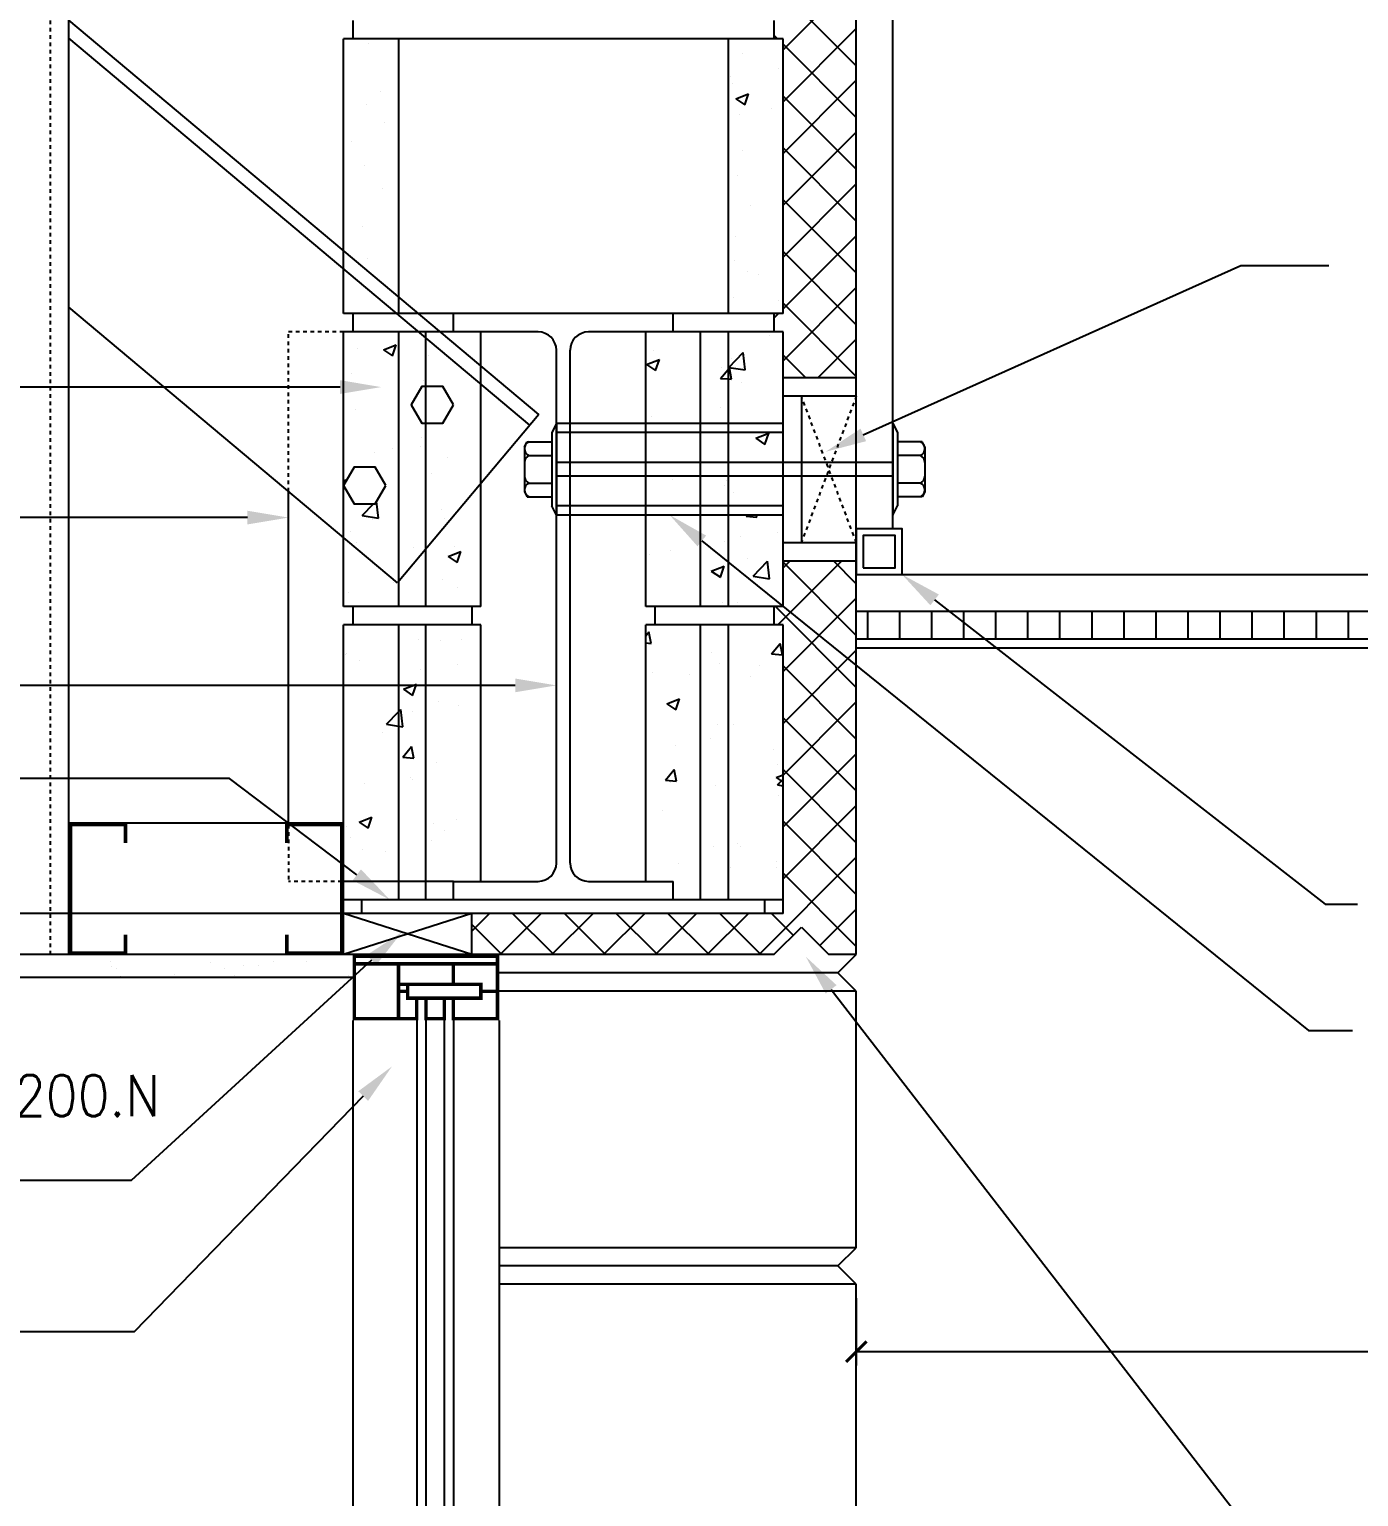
# Model space of a CAD drawing. Extents: x 10 to 698, y 9 to 300.
# Drawn here: x 209.86 to 246.15, y 164.07 to 204.13 of the extents above; entities that cross this region are included whole.
import ezdxf
from ezdxf.enums import TextEntityAlignment as Align

# ---------------------------------------------------------------- set-up
doc = ezdxf.new("R2010")
doc.units = 0
doc.header["$LTSCALE"] = 0.5
doc.header["$MEASUREMENT"] = 0
doc.linetypes.add('HIDDEN2', pattern=[0.1875, 0.125, -0.0625])
doc.layers.get('0').update_dxf_attribs({"linetype": 'CONTINUOUS'})
doc.layers.get('DEFPOINTS').update_dxf_attribs({"linetype": 'CONTINUOUS'})
for name, color, linetype in [('A-ANNO-DIMS', 7, 'CONTINUOUS'), ('A-ANNO-NOTE', 7, 'CONTINUOUS'), ('A-SECT-MBND', 2, 'CONTINUOUS'), ('A-SECT-MCUT', 2, 'CONTINUOUS'), ('A-SECT-PATT', 8, 'CONTINUOUS')]:
    doc.layers.add(name, color=color, linetype=linetype)
doc.styles.add('NOTE', font='romans.shx', dxfattribs={"width": 0.9})
doc.dimstyles.new('A1-12', dxfattribs={"dimscale": 12, "dimtxt": 0.09375, "dimasz": 0.046875, "dimexe": 0.03125, "dimexo": 0.03125, "dimgap": 0.03125, "dimtad": 1, "dimdec": 8, "dimzin": 3, "dimdsep": 46, "dimlunit": 4, "dimtxsty": 'Standard', "dimblk1": 'ARCHTICK', "dimblk2": 'ARCHTICK', "dimsah": 1, "dimcen": 0.09375, "dimclrd": 256, "dimclre": 256, "dimclrt": 256, "dimadec": 0, "dimazin": 0, "dimtfac": 1, "dimtdec": 8, "dimtmove": 2, "dimatfit": 3, "dimldrblk": 'ARCHTICK', "dimfxl": 0, "dimtolj": 1, "dimtzin": 3, "dimarcsym": 0})

# ---------------------------------------------------------------- blocks, each defined once
blk = doc.blocks.new('_ARCHTICK')
at = {"color": 0, "linetype": 'ByBlock'}
blk.add_lwpolyline([(-0.5, -0.5, 0.15, 0.15, 0), (0.5, 0.5, 0.15, 0.15, 0)], format="xyseb", dxfattribs=at)
blk = doc.blocks.new('*D37')
at = {"linetype": 'ByBlock'}
for p, q in [((292.439, 186.872), (292.439, 167.658)), ((232.439, 169.497), (232.439, 167.658)), ((232.439, 168.033), (292.439, 168.033))]:
    blk.add_line(p, q, dxfattribs=at)
at = {"layer": 'DEFPOINTS', "color": 0, "linetype": 'ByBlock'}
for p in [(292.439, 187.247), (232.439, 169.872), (292.439, 168.033)]:
    blk.add_point(p, dxfattribs=at)
at = {"linetype": 'ByBlock', "xscale": 0.5625, "yscale": 0.5625, "zscale": 0.5625, "rotation": 180}
blk.add_blockref('_ARCHTICK', (232.439, 168.033), dxfattribs=at)
at = {"linetype": 'ByBlock', "xscale": 0.5625, "yscale": 0.5625, "zscale": 0.5625}
blk.add_blockref('_ARCHTICK', (292.439, 168.033), dxfattribs=at)
at = {"linetype": 'ByBlock', "style": 'NOTE', "width": 0.9}
blk.add_text('5\'-0"', height=1.125, dxfattribs=at).set_placement((260.246, 168.515))
blk = doc.blocks.new('*X320')
at = {"color": 0}
for p, q in [((230.439, 224.783), (231.904, 226.247)), ((230.439, 226.197), (230.489, 226.247)), ((232.439, 224.352), (230.544, 226.247)), ((232.439, 225.766), (231.959, 226.247)), ((230.439, 223.368), (232.439, 225.368)), ((232.439, 222.937), (230.439, 224.937)), ((230.439, 221.954), (232.439, 223.954)), ((232.439, 221.523), (230.439, 223.523)), ((230.439, 220.54), (232.439, 222.54)), ((232.439, 220.109), (230.439, 222.109)), ((230.439, 219.126), (232.439, 221.126)), ((230.189, 220.29), (230.271, 220.372)), ((232.439, 218.695), (230.439, 220.695)), ((230.439, 217.712), (232.439, 219.712)), ((232.439, 217.28), (230.439, 219.28)), ((230.439, 216.297), (232.439, 218.297)), ((232.439, 215.866), (230.439, 217.866)), ((230.439, 214.883), (232.439, 216.883)), ((232.439, 214.452), (230.439, 216.452)), ((230.439, 213.469), (232.439, 215.469)), ((232.439, 213.038), (230.439, 215.038)), ((230.256, 211.872), (232.439, 214.055)), ((231.815, 212.248), (230.439, 213.624)), ((232.439, 210.209), (230.277, 212.372)), ((230.439, 210.64), (231.805, 212.006)), ((230.439, 209.226), (232.439, 211.226)), ((232.439, 208.795), (230.439, 210.795)), ((230.439, 207.812), (232.439, 209.812)), ((232.439, 207.381), (230.439, 209.381)), ((230.439, 206.398), (232.439, 208.398)), ((232.439, 205.967), (230.439, 207.967)), ((230.439, 204.984), (232.439, 206.984)), ((232.439, 204.553), (230.439, 206.553)), ((230.439, 203.569), (232.439, 205.569)), ((232.439, 203.138), (230.439, 205.138)), ((230.292, 203.872), (230.189, 203.974)), ((230.439, 202.155), (232.439, 204.155)), ((232.439, 201.724), (230.439, 203.724)), ((230.439, 200.741), (232.439, 202.741)), ((232.439, 200.31), (230.439, 202.31)), ((230.439, 199.327), (232.439, 201.327)), ((232.439, 198.896), (230.439, 200.896)), ((230.439, 197.913), (232.439, 199.913)), ((232.439, 197.481), (230.439, 199.481)), ((230.439, 196.498), (232.439, 198.498)), ((232.439, 196.067), (230.439, 198.067)), ((230.439, 195.084), (232.439, 197.084)), ((230.189, 196.248), (230.313, 196.372)), ((232.439, 194.653), (230.439, 196.653)), ((231.391, 194.622), (232.439, 195.67)), ((231.057, 194.622), (230.439, 195.239))]:
    blk.add_line(p, q, dxfattribs=at)
blk = doc.blocks.new('*X319')
at = {"color": 0}
for p, q in [((230.298, 187.872), (232.048, 189.622)), ((230.439, 189.427), (230.634, 189.622)), ((232.439, 187.582), (230.439, 189.582)), ((232.439, 188.996), (231.814, 189.622)), ((232.439, 186.168), (230.236, 188.372)), ((230.439, 186.599), (232.439, 188.599)), ((230.439, 185.185), (232.439, 187.185)), ((232.439, 184.754), (230.439, 186.754)), ((230.439, 183.77), (232.439, 185.77)), ((232.439, 183.339), (230.439, 185.339)), ((230.439, 182.356), (232.439, 184.356)), ((232.439, 181.925), (230.439, 183.925)), ((230.439, 180.942), (232.439, 182.942)), ((232.439, 180.511), (230.439, 182.511)), ((229.783, 178.872), (232.439, 181.528)), ((232.439, 179.097), (230.439, 181.097)), ((221.939, 179.513), (222.423, 179.997)), ((222.712, 178.872), (223.837, 179.997)), ((224.179, 178.872), (223.054, 179.997)), ((224.127, 178.872), (225.252, 179.997)), ((225.593, 178.872), (224.468, 179.997)), ((225.541, 178.872), (226.666, 179.997)), ((227.008, 178.872), (225.883, 179.997)), ((226.955, 178.872), (228.08, 179.997)), ((228.422, 178.872), (227.297, 179.997)), ((228.369, 178.872), (229.494, 179.997)), ((229.836, 178.872), (228.711, 179.997)), ((230.72, 179.402), (230.125, 179.997)), ((231.444, 179.118), (232.439, 180.114)), ((222.765, 178.872), (221.939, 179.697))]:
    blk.add_line(p, q, dxfattribs=at)
blk = doc.blocks.new('*X317')
at = {"color": 0}
for p, q in [((206.704, 179.973), (206.704, 179.973)), ((207.013, 179.674), (207.013, 179.674)), ((207.197, 179.505), (207.197, 179.505)), ((207.263, 179.541), (207.263, 179.541)), ((208.067, 178.708), (208.067, 178.708)), ((212.068, 178.673), (212.068, 178.673)), ((214.812, 178.657), (214.812, 178.657)), ((216.514, 178.675), (216.514, 178.675)), ((217.429, 178.69), (217.429, 178.69)), ((217.873, 178.854), (217.873, 178.854)), ((206.935, 178.538), (206.935, 178.538)), ((209.245, 178.278), (209.245, 178.278)), ((209.553, 178.572), (209.553, 178.572)), ((212.111, 178.56), (212.111, 178.56)), ((212.253, 178.504), (212.253, 178.504)), ((212.359, 178.284), (212.359, 178.284)), ((213.823, 178.321), (213.823, 178.321)), ((215.181, 178.5), (215.181, 178.5)), ((215.473, 178.289), (215.473, 178.289)), ((215.702, 178.568), (215.702, 178.568)), ((216.129, 178.585), (216.129, 178.585)), ((218.587, 178.295), (218.587, 178.295))]:
    blk.add_line(p, q, dxfattribs=at)
blk = doc.blocks.new('*X316')
at = {"color": 0}
for p, q in [((219.127, 203.734), (219.127, 203.734)), ((229.323, 203.469), (229.323, 203.469)), ((229.017, 202.844), (229.017, 202.844)), ((230.325, 203.062), (230.325, 203.062)), ((219.439, 202.421), (219.439, 202.421)), ((229.061, 202.642), (229.061, 202.642)), ((229.146, 202.234), (229.496, 202.368)), ((229.395, 202.066), (229.496, 202.368)), ((219.066, 202.07), (219.066, 202.07)), ((229.146, 202.234), (229.394, 202.066)), ((230.115, 201.97), (230.115, 201.97)), ((219.568, 201.6), (219.568, 201.6)), ((229.262, 201.804), (229.262, 201.804)), ((218.661, 201.059), (218.661, 201.059)), ((229.319, 200.811), (229.319, 200.811)), ((219.005, 200.405), (219.005, 200.405)), ((229.201, 200.14), (229.201, 200.14)), ((219.505, 199.793), (219.505, 199.793)), ((229.544, 199.316), (229.544, 199.316)), ((218.945, 198.741), (218.945, 198.741)), ((229.141, 198.475), (229.141, 198.475)), ((219.085, 197.884), (219.085, 197.884)), ((229.112, 197.828), (229.112, 197.828)), ((229.48, 197.508), (229.48, 197.508)), ((229.762, 197.433), (229.762, 197.433)), ((229.08, 196.811), (229.08, 196.811)), ((230.31, 196.73), (230.31, 196.73))]:
    blk.add_line(p, q, dxfattribs=at)
blk = doc.blocks.new('*X315')
at = {"color": 0}
for p, q in [((219.527, 195.383), (219.877, 195.517)), ((219.776, 195.215), (219.877, 195.517)), ((228.165, 195.536), (228.165, 195.536)), ((230.059, 195.786), (230.059, 195.786)), ((218.823, 195.412), (218.823, 195.412)), ((219.527, 195.383), (219.776, 195.215)), ((220.76, 195.229), (220.76, 195.229)), ((226.713, 194.982), (227.063, 195.117)), ((226.913, 195.372), (226.913, 195.372)), ((226.961, 194.814), (227.063, 195.117)), ((228.959, 194.901), (229.349, 195.307)), ((229.019, 195.146), (229.019, 195.146)), ((229.404, 194.832), (229.349, 195.307)), ((218.646, 194.728), (218.646, 194.728)), ((221.862, 194.707), (221.862, 194.707)), ((226.713, 194.982), (226.961, 194.815)), ((228.735, 194.604), (228.939, 194.848)), ((228.767, 194.891), (228.767, 194.891)), ((228.939, 194.848), (228.976, 194.891)), ((228.959, 194.901), (229.404, 194.832)), ((229.034, 194.577), (228.976, 194.891)), ((220.61, 194.542), (220.61, 194.542)), ((228.735, 194.604), (228.939, 194.586)), ((228.939, 194.586), (229.034, 194.578)), ((229.304, 194.48), (229.304, 194.48)), ((221.329, 194.099), (221.329, 194.099)), ((218.762, 193.747), (218.762, 193.747)), ((226.85, 193.564), (226.85, 193.564)), ((228.743, 193.814), (228.743, 193.814)), ((228.958, 193.482), (228.958, 193.482)), ((229.697, 192.969), (230.047, 193.104)), ((229.946, 192.801), (230.047, 193.103)), ((219.786, 192.675), (219.786, 192.675)), ((220.546, 192.734), (220.546, 192.734)), ((220.556, 192.978), (220.556, 192.978)), ((229.697, 192.969), (229.946, 192.802)), ((219.295, 192.57), (219.295, 192.57)), ((221.269, 192.435), (221.269, 192.435)), ((227.793, 192.336), (227.793, 192.336)), ((220.84, 192.003), (220.84, 192.003)), ((218.439, 191.807), (218.532, 191.842)), ((218.439, 191.67), (218.45, 191.663)), ((227.428, 191.842), (227.428, 191.842)), ((228.847, 191.665), (228.847, 191.665)), ((228.897, 191.817), (228.897, 191.817)), ((229.097, 191.496), (229.097, 191.496)), ((218.95, 190.858), (219.26, 191.181)), ((219.394, 190.789), (219.342, 191.244)), ((229.663, 191.122), (229.669, 191.13)), ((229.671, 191.122), (229.67, 191.13)), ((218.95, 190.858), (219.394, 190.789)), ((219.231, 190.762), (219.231, 190.762)), ((221.125, 191.012), (221.125, 191.012)), ((221.208, 190.77), (221.208, 190.77)), ((229.428, 190.843), (229.453, 190.872)), ((229.428, 190.843), (229.727, 190.817)), ((229.727, 190.816), (229.717, 190.872)), ((218.641, 190.418), (218.641, 190.418)), ((229.27, 190.285), (229.27, 190.285)), ((230.295, 190.399), (230.295, 190.399)), ((218.791, 190.133), (218.791, 190.133)), ((220.35, 189.995), (220.35, 189.995)), ((221.295, 189.744), (221.645, 189.878)), ((221.46, 190.02), (221.46, 190.02)), ((221.544, 189.576), (221.645, 189.878)), ((227.38, 189.898), (227.38, 189.898)), ((228.837, 190.153), (228.837, 190.153)), ((221.295, 189.744), (221.544, 189.576)), ((226.798, 189.795), (226.798, 189.795)), ((228.48, 189.344), (228.831, 189.478)), ((228.729, 189.176), (228.831, 189.478)), ((229.468, 189.682), (229.468, 189.682)), ((229.622, 189.203), (230.011, 189.609)), ((230.067, 189.134), (230.012, 189.609)), ((221.147, 189.106), (221.147, 189.106)), ((228.48, 189.344), (228.729, 189.176)), ((229.622, 189.203), (230.067, 189.134)), ((218.58, 188.754), (218.58, 188.754)), ((219.809, 189.04), (219.809, 189.04)), ((221.548, 188.897), (221.548, 188.897)), ((218.632, 188.396), (218.632, 188.396)), ((228.776, 188.488), (228.776, 188.488)), ((229.207, 188.478), (229.207, 188.478)), ((220.487, 187.465), (220.487, 187.465)), ((221.652, 187.483), (221.652, 187.483)), ((226.689, 187.578), (226.777, 187.683)), ((226.835, 187.369), (226.777, 187.683)), ((218.494, 187.068), (218.494, 187.068)), ((218.519, 187.089), (218.519, 187.089)), ((221.086, 187.441), (221.086, 187.441)), ((226.689, 187.382), (226.835, 187.369)), ((228.494, 187.127), (228.494, 187.127)), ((230.122, 187.082), (230.363, 187.369)), ((230.122, 187.082), (230.421, 187.056)), ((230.421, 187.055), (230.363, 187.369)), ((218.872, 186.906), (218.872, 186.906)), ((221.541, 186.794), (221.541, 186.794)), ((228.715, 186.824), (228.715, 186.824)), ((229.785, 186.755), (229.785, 186.755)), ((220.541, 186.647), (220.541, 186.647)), ((226.879, 186.568), (226.879, 186.568)), ((227.891, 186.506), (227.891, 186.506)), ((229.548, 186.455), (229.548, 186.455)), ((220.078, 186.118), (220.428, 186.253)), ((220.078, 186.118), (220.327, 185.95)), ((220.327, 185.95), (220.428, 186.252)), ((219.613, 185.16), (219.939, 185.501)), ((219.939, 185.501), (220.002, 185.566)), ((220.057, 185.091), (220.002, 185.566)), ((220.336, 185.511), (220.336, 185.511)), ((221.025, 185.777), (221.025, 185.777)), ((221.588, 185.676), (221.588, 185.676)), ((227.264, 185.718), (227.614, 185.852)), ((227.264, 185.718), (227.513, 185.55)), ((227.513, 185.55), (227.614, 185.852)), ((218.458, 185.425), (218.458, 185.425)), ((219.613, 185.16), (219.939, 185.109)), ((219.939, 185.109), (220.057, 185.091)), ((228.654, 185.159), (228.654, 185.159)), ((229.083, 185.165), (229.083, 185.165)), ((219.492, 184.924), (219.492, 184.924)), ((222.161, 184.811), (222.161, 184.811)), ((228.47, 184.783), (228.47, 184.783)), ((220.057, 184.262), (220.298, 184.549)), ((220.057, 184.262), (220.356, 184.236)), ((220.356, 184.236), (220.298, 184.549)), ((227.499, 184.585), (227.499, 184.585)), ((230.168, 184.473), (230.168, 184.473)), ((220.965, 184.112), (220.965, 184.112)), ((222.166, 183.953), (222.166, 183.953)), ((227.23, 183.635), (227.471, 183.922)), ((227.529, 183.608), (227.471, 183.922)), ((230.281, 184.067), (230.281, 184.067)), ((219.021, 183.539), (219.021, 183.539)), ((220.273, 183.704), (220.273, 183.704)), ((220.335, 183.663), (220.335, 183.663)), ((227.23, 183.635), (227.529, 183.608)), ((227.365, 183.567), (227.365, 183.567)), ((228.593, 183.495), (228.593, 183.495)), ((230.248, 183.705), (230.439, 183.778)), ((230.248, 183.705), (230.439, 183.576)), ((230.285, 183.505), (230.439, 183.666)), ((230.285, 183.505), (230.439, 183.481)), ((230.312, 183.227), (230.312, 183.227)), ((227.154, 182.811), (227.154, 182.811)), ((218.518, 182.369), (218.518, 182.369)), ((218.862, 182.492), (219.212, 182.627)), ((218.862, 182.492), (219.11, 182.325)), ((219.111, 182.325), (219.212, 182.627)), ((220.904, 182.448), (220.904, 182.448)), ((221.533, 182.566), (221.533, 182.566)), ((218.617, 182.065), (218.617, 182.065)), ((220.851, 181.981), (220.851, 181.981)), ((221.187, 182.256), (221.187, 182.256)), ((229.195, 181.918), (229.195, 181.918)), ((218.957, 181.732), (218.957, 181.732)), ((219.572, 181.697), (219.572, 181.697)), ((228.533, 181.83), (228.533, 181.83)), ((229.274, 181.817), (229.274, 181.817)), ((227.58, 181.359), (227.58, 181.359)), ((228.997, 181.255), (228.997, 181.255)), ((230.248, 181.42), (230.248, 181.42)), ((230.249, 181.246), (230.249, 181.246))]:
    blk.add_line(p, q, dxfattribs=at)
blk = doc.blocks.new('*X312')
at = {"color": 0}
for p, q in [((232.75, 187.497), (232.75, 188.247)), ((233.625, 187.497), (233.625, 188.247)), ((234.5, 187.497), (234.5, 188.247)), ((235.375, 187.497), (235.375, 188.247)), ((236.25, 187.497), (236.25, 188.247)), ((237.125, 187.497), (237.125, 188.247)), ((238, 187.497), (238, 188.247)), ((238.875, 187.497), (238.875, 188.247)), ((239.75, 187.497), (239.75, 188.247)), ((240.625, 187.497), (240.625, 188.247)), ((241.5, 187.497), (241.5, 188.247)), ((242.375, 187.497), (242.375, 188.247)), ((243.25, 187.497), (243.25, 188.247)), ((244.125, 187.497), (244.125, 188.247)), ((245, 187.497), (245, 188.247)), ((245.875, 187.497), (245.875, 188.247))]:
    blk.add_line(p, q, dxfattribs=at)

msp = doc.modelspace()

# ---------------------------------------------------------------- linework, layer by layer
at = {"layer": 'A-ANNO-DIMS', "linetype": 'ByBlock'}
msp.add_line((218.4394367, 179.99668389), (185.70229004, 179.99668389), dxfattribs=at)
at = {"layer": 'A-ANNO-NOTE'}
for p, q in [((218.34507384, 194.36547659), (195.31056084, 194.36547659)), ((215.8144367, 190.80244467), (195.31056084, 190.80244467)), ((223.1269367, 186.22140296), (195.31056084, 186.22140296))]:
    msp.add_line(p, q, dxfattribs=at)
at = {"layer": 'A-ANNO-NOTE', "flags": 128}
for points in [[(232.63053874, 193.05986433), (242.94156034, 197.6824379), (245.33784668, 197.6824379)], [(228.22121545, 190.16523191), (244.78758349, 176.79805968), (245.98724298, 176.79805968)], [(234.577168, 188.55562808), (245.24274088, 180.25299629), (246.12760743, 180.25299629)], [(218.80293753, 181.04939457), (215.32220568, 183.67637966), (195.31056084, 183.67637966)], [(219.20384022, 178.72421544), (212.64063033, 172.70759037), (195.31056084, 172.70759037)], [(231.75158564, 177.92366154), (244.33449849, 161.65630606), (245.98402801, 161.65630606)], [(218.97603315, 175.01058024), (212.72499527, 168.57684939), (195.31056084, 168.57684939)]]:
    msp.add_lwpolyline(points, dxfattribs=at)
at = {"layer": 'A-ANNO-NOTE', "linetype": 'Continuous', "extrusion": (0, 0, -1)}
for points in [[(-218.34507384, 194.55297659), (-219.47007384, 194.36547659), (-218.34507384, 194.17797659)], [(-232.70724213, 192.88877126), (-231.6039803, 192.59964399), (-232.55383535, 193.23095741)], [(-215.8144367, 190.98994467), (-216.9394367, 190.80244467), (-215.8144367, 190.61494467)], [(-228.10347345, 190.01931045), (-227.3456867, 190.87168389), (-228.33895744, 190.31115337)], [(-234.46199203, 188.40767287), (-233.6894367, 189.24668389), (-234.69234397, 188.7035833)], [(-223.1269367, 186.40890296), (-224.2519367, 186.22140296), (-223.1269367, 186.03390296)], [(-218.91588931, 181.19905467), (-219.70089814, 180.37168389), (-218.68998576, 180.89973447)], [(-219.07713785, 178.86242817), (-220.03311664, 179.48442963), (-219.33054259, 178.5860027)], [(-231.60327567, 177.80894274), (-231.06327286, 178.81352137), (-231.89989561, 178.03838034)], [(-218.84155505, 175.14123968), (-219.75998981, 175.81744884), (-219.11051125, 174.87992079)]]:
    msp.add_solid(points, dxfattribs=at)
at = {"layer": 'A-SECT-MBND'}
for p, q in [((233.4394367, 190.49668389), (233.4394367, 229.99668389)), ((210.9394367, 178.87168389), (210.9394367, 225.49668389)), ((223.76965891, 193.61435563), (210.9394367, 204.38019036)), ((223.52861356, 193.32708896), (210.9394367, 203.89066262)), ((219.91293325, 189.01808897), (210.9394367, 196.54774662)), ((223.76965891, 193.61435563), (219.91293325, 189.01808897)), ((224.2519367, 193.37168389), (224.1269367, 193.12168389)), ((224.1269367, 193.12168389), (224.1269367, 191.12168389)), ((224.2519367, 193.37168389), (224.2519367, 190.87168389)), ((233.4394367, 193.37168389), (233.5644367, 193.12168389)), ((233.4394367, 193.37168389), (233.4394367, 190.87168389)), ((233.5644367, 193.12168389), (233.5644367, 191.12168389)), ((223.3769367, 192.73855969), (223.45379599, 192.87168389)), ((223.3769367, 192.73855969), (223.3769367, 191.5048081)), ((223.45379599, 192.87168389), (224.1269367, 192.87168389)), ((234.2375774, 192.87168389), (233.5644367, 192.87168389)), ((234.3144367, 192.73855969), (234.2375774, 192.87168389)), ((234.3144367, 192.73855969), (234.3144367, 191.5048081)), ((223.5019367, 192.49668389), (224.1269367, 192.49668389)), ((233.4394367, 192.30918389), (224.2519367, 192.30918389)), ((234.1894367, 192.49668389), (233.5644367, 192.49668389)), ((233.4394367, 191.93418389), (224.2519367, 191.93418389)), ((223.3769367, 191.5048081), (223.45379599, 191.37168389)), ((223.5019367, 191.74668389), (224.1269367, 191.74668389)), ((234.1894367, 191.74668389), (233.5644367, 191.74668389)), ((234.3144367, 191.5048081), (234.2375774, 191.37168389)), ((223.45379599, 191.37168389), (224.1269367, 191.37168389)), ((224.2519367, 190.87168389), (224.1269367, 191.12168389)), ((233.4394367, 190.87168389), (233.5644367, 191.12168389)), ((234.2375774, 191.37168389), (233.5644367, 191.37168389)), ((233.6894367, 189.24668389), (291.4394367, 189.24668389)), ((232.4394367, 188.24668389), (291.1894367, 188.24668389)), ((232.4394367, 187.49668389), (291.1894367, 187.49668389)), ((232.4394367, 187.24668389), (291.1894367, 187.24668389)), ((231.9394367, 178.37168389), (232.4394367, 178.87168389)), ((231.9394367, 178.37168389), (222.6894367, 178.37168389)), ((232.4394367, 177.87168389), (231.9394367, 178.37168389)), ((232.4394367, 177.87168389), (222.6425617, 177.87168389)), ((232.4394367, 170.87168389), (232.4394367, 177.87168389)), ((218.6894367, 177.07480889), (218.6894367, 151.99668389)), ((222.6894367, 177.07480889), (222.6894367, 151.99668389)), ((232.4394367, 170.87168389), (222.6894367, 170.87168389)), ((231.9394367, 170.37168389), (232.4394367, 170.87168389)), ((231.9394367, 170.37168389), (222.6894367, 170.37168389)), ((232.4394367, 169.87168389), (231.9394367, 170.37168389)), ((232.4394367, 169.87168389), (222.6894367, 169.87168389)), ((232.4394367, 162.87168389), (232.4394367, 169.87168389))]:
    msp.add_line(p, q, dxfattribs=at)
at = {"layer": 'A-SECT-MBND', "linetype": 'HIDDEN2'}
msp.add_line((210.4394367, 178.87168389), (210.4394367, 225.49668389), dxfattribs=at)
at = {"layer": 'A-SECT-MBND'}
for points in [[(221.44232017, 193.88405798), (221.15364503, 194.38405798), (220.57629476, 194.38405798), (220.28761963, 193.88405798), (220.57629476, 193.38405798), (221.15364503, 193.38405798)], [(219.59413723, 191.68147933), (219.3054621, 192.18147933), (218.72811183, 192.18147933), (218.4394367, 191.68147933), (218.72811183, 191.18147933), (219.3054621, 191.18147933)]]:
    msp.add_lwpolyline(points, close=True, dxfattribs=at)
for centre, start, end in [((223.5800617, 192.68418389), 112.619864948, 247.380135052), ((234.1113117, 192.68418389), 292.619864948, 67.380135052), ((223.5800617, 192.30918389), 112.619864948, 180), ((234.1113117, 192.30918389), 0, 67.380135052), ((223.5800617, 191.93418389), 180, 247.380135052), ((234.1113117, 191.93418389), 292.619864948, 0), ((223.5800617, 191.55918389), 112.619864948, 247.380135052), ((234.1113117, 191.55918389), 292.619864948, 67.380135052)]:
    msp.add_arc(centre, 0.203125, start, end, dxfattribs=at)
at = {"layer": 'A-SECT-MCUT'}
for p, q in [((232.4394367, 178.87168389), (232.4394367, 211.37168389)), ((218.6894367, 204.37168389), (218.6894367, 203.87168389)), ((230.1894367, 204.37168389), (230.1894367, 203.87168389)), ((230.4394367, 203.87168389), (218.4394367, 203.87168389)), ((230.4394367, 203.87168389), (218.4394367, 203.87168389)), ((218.4394367, 196.37168389), (218.4394367, 203.87168389)), ((219.9394367, 203.87168389), (219.9394367, 196.37168389)), ((228.9394367, 203.87168389), (228.9394367, 196.37168389)), ((230.4394367, 196.37168389), (230.4394367, 203.87168389)), ((230.4394367, 196.37168389), (218.4394367, 196.37168389)), ((218.6894367, 196.37168389), (218.6894367, 195.87168389)), ((221.4394367, 195.87168389), (221.4394367, 196.37168389)), ((227.4394367, 195.87168389), (227.4394367, 196.37168389)), ((230.1894367, 196.37168389), (230.1894367, 195.87168389)), ((218.4394367, 188.37168389), (218.4394367, 195.87168389)), ((223.7519367, 195.87168389), (218.4394367, 195.87168389)), ((219.9394367, 195.87168389), (219.9394367, 188.37168389)), ((220.6894367, 188.37168389), (220.6894367, 195.87168389)), ((222.1894367, 188.37168389), (222.1894367, 195.87168389)), ((230.4394367, 195.87168389), (225.1269367, 195.87168389)), ((226.6894367, 188.37168389), (226.6894367, 195.87168389)), ((228.1894367, 188.37168389), (228.1894367, 195.87168389)), ((228.9394367, 195.87168389), (228.9394367, 188.37168389)), ((230.4394367, 188.37168389), (230.4394367, 195.87168389)), ((224.2519367, 181.37168389), (224.2519367, 195.37168389)), ((224.6269367, 181.37168389), (224.6269367, 195.37168389)), ((232.4394367, 194.62168389), (230.4394367, 194.62168389)), ((232.4394367, 194.12168389), (230.4394367, 194.12168389)), ((230.9394367, 194.12168389), (230.9394367, 190.12168389)), ((230.4394367, 193.37168389), (224.2519367, 193.37168389)), ((230.4394367, 193.12168389), (224.2519367, 193.12168389)), ((216.9394367, 182.41855889), (216.9394367, 191.51314883)), ((230.4394367, 191.12168389), (224.2519367, 191.12168389)), ((230.4394367, 190.87168389), (224.2519367, 190.87168389)), ((230.4394367, 190.12168389), (232.4394367, 190.12168389)), ((230.4394367, 189.62168389), (232.4394367, 189.62168389)), ((222.1894367, 188.37168389), (218.4394367, 188.37168389)), ((218.6894367, 188.37168389), (218.6894367, 187.87168389)), ((221.9394367, 188.37168389), (221.9394367, 187.87168389)), ((230.4394367, 188.37168389), (226.6894367, 188.37168389)), ((226.9394367, 188.37168389), (226.9394367, 187.87168389)), ((230.1894367, 188.37168389), (230.1894367, 187.87168389)), ((218.4394367, 178.87168389), (218.4394367, 187.87168389)), ((222.1894367, 187.87168389), (218.4394367, 187.87168389)), ((222.1894367, 187.87168389), (218.4394367, 187.87168389)), ((219.9394367, 187.87168389), (219.9394367, 180.37168389)), ((220.6894367, 180.37168389), (220.6894367, 187.87168389)), ((222.1894367, 180.87168389), (222.1894367, 187.87168389)), ((230.4394367, 187.87168389), (226.6894367, 187.87168389)), ((230.4394367, 187.87168389), (226.6894367, 187.87168389)), ((226.6894367, 180.87168389), (226.6894367, 187.87168389)), ((228.1894367, 180.37168389), (228.1894367, 187.87168389)), ((228.9394367, 187.87168389), (228.9394367, 180.37168389)), ((230.4394367, 179.99668389), (230.4394367, 187.87168389)), ((210.9394367, 182.46543389), (218.4394367, 182.46543389)), ((221.4394367, 180.87168389), (218.3925617, 180.87168389)), ((221.4394367, 180.37168389), (221.4394367, 180.87168389)), ((221.4394367, 180.87168389), (223.7519367, 180.87168389)), ((225.1269367, 180.87168389), (227.4394367, 180.87168389)), ((227.4394367, 180.37168389), (227.4394367, 180.87168389)), ((230.4394367, 180.37168389), (218.4394367, 180.37168389)), ((218.9394367, 179.99668389), (218.9394367, 180.37168389)), ((229.9394367, 179.99668389), (229.9394367, 180.37168389)), ((230.4394367, 179.99668389), (218.3925617, 179.99668389)), ((221.9394367, 179.99668389), (218.4394367, 178.87168389)), ((221.9394367, 178.87168389), (218.4394367, 179.99668389)), ((221.9394367, 178.87168389), (221.9394367, 179.99668389)), ((230.1894367, 178.87168389), (230.9394367, 179.62168389)), ((230.9394367, 179.62168389), (231.6894367, 178.87168389)), ((230.1894367, 178.87168389), (207.3144367, 178.87168389)), ((232.4394367, 178.87168389), (231.6894367, 178.87168389)), ((218.6894367, 178.24668389), (206.6894367, 178.24668389)), ((220.4394367, 177.43418389), (220.4394367, 151.04538532)), ((220.6894367, 177.43418389), (220.6894367, 151.57517419)), ((221.1894367, 177.43418389), (221.1894367, 152.63475192)), ((221.4394367, 177.43418389), (221.4394367, 153.16454079))]:
    msp.add_line(p, q, dxfattribs=at)
at = {"layer": 'A-SECT-MCUT', "linetype": 'HIDDEN2'}
for p, q in [((216.9394367, 191.51314883), (216.9394367, 195.87168389)), ((218.4394367, 195.87168389), (216.9394367, 195.87168389)), ((232.4394367, 194.12168389), (230.9394367, 190.12168389)), ((232.4394367, 190.12168389), (230.9394367, 194.12168389)), ((216.9394367, 182.41855889), (216.9394367, 180.87168389)), ((218.3925617, 180.87168389), (216.9394367, 180.87168389))]:
    msp.add_line(p, q, dxfattribs=at)
at = {"layer": 'A-SECT-MCUT'}
for points in [[(232.4394367, 189.24668389), (233.6894367, 189.24668389), (233.6894367, 190.49668389), (232.4394367, 190.49668389)], [(232.6269367, 189.43418389), (233.5019367, 189.43418389), (233.5019367, 190.30918389), (232.6269367, 190.30918389)]]:
    msp.add_lwpolyline(points, close=True, dxfattribs=at)
for points in [[(212.4863117, 179.41855889, 0.09375, 0.09375, 0), (212.4863117, 178.91855889, 0.09375, 0.09375, 0), (210.9863117, 178.91855889, 0.09375, 0.09375, 0), (210.9863117, 182.41855889, 0.09375, 0.09375, 0), (212.4863117, 182.41855889, 0.09375, 0.09375, 0), (212.4863117, 181.91855889, 0, 0, 0)], [(216.8925617, 179.41855889, 0.09375, 0.09375, 0), (216.8925617, 178.91855889, 0.09375, 0.09375, 0), (218.3925617, 178.91855889, 0.09375, 0.09375, 0), (218.3925617, 182.41855889, 0.09375, 0.09375, 0), (216.8925617, 182.41855889, 0.09375, 0.09375, 0), (216.8925617, 181.91855889, 0, 0, 0)], [(220.4394367, 177.68418389, 0.09375, 0.09375, 0), (220.4394367, 177.12168389, 0.09375, 0.09375, 0), (218.7363117, 177.12168389, 0.09375, 0.09375, 0), (218.7363117, 178.87168389, 0, 0, 0)], [(222.6425617, 178.82480889, 0.09375, 0.09375, 0), (218.7363117, 178.82480889, 0.09375, 0.09375, 0)], [(218.7363117, 178.62168389, 0.09375, 0.09375, 0), (222.6425617, 178.62168389, 0.09375, 0.09375, 0)], [(219.9394367, 178.62168389, 0.09375, 0.09375, 0), (219.9394367, 177.12168389, 0.09375, 0.09375, 0)], [(222.6425617, 178.87168389, 0.09375, 0.09375, 0), (222.6425617, 177.12168389, 0.09375, 0.09375, 0), (221.4394367, 177.12168389, 0.09375, 0.09375, 0), (221.4394367, 177.68418389, 0, 0, 0)], [(221.4394367, 178.05918389, 0.09375, 0.09375, 0), (221.4394367, 178.62168389, 0.09375, 0.09375, 0)], [(220.1894367, 178.05918389, 0.09375, 0.09375, 0), (220.1894367, 177.68418389, 0.09375, 0.09375, 0), (222.1894367, 177.68418389, 0.09375, 0.09375, 0), (222.1894367, 178.05918389, 0.09375, 0.09375, 0), (219.9394367, 178.05918389, 0, 0, 0)], [(219.9394367, 177.87168389, 0.09375, 0.09375, 0), (220.1894367, 177.87168389, 0.09375, 0.09375, 0)], [(222.1894367, 177.87168389, 0.09375, 0.09375, 0), (222.6425617, 177.87168389, 0.09375, 0.09375, 0)], [(220.6894367, 177.68418389, 0.09375, 0.09375, 0), (220.6894367, 177.12168389, 0.09375, 0.09375, 0), (221.1894367, 177.12168389, 0.09375, 0.09375, 0), (221.1894367, 177.68418389, 0, 0, 0)]]:
    msp.add_lwpolyline(points, format="xyseb", dxfattribs=at)
for centre, start, end in [((223.7519367, 195.37168389), 0, 90), ((225.1269367, 195.37168389), 90, 180), ((223.7519367, 181.37168389), 270, 0), ((225.1269367, 181.37168389), 180, 270)]:
    msp.add_arc(centre, 0.5, start, end, dxfattribs=at)

# ---------------------------------------------------------------- block references
at = {"layer": 'A-SECT-PATT', "linetype": 'Continuous'}
for name in ['*X316', '*X320', '*X315', '*X319', '*X312', '*X317']:
    msp.add_blockref(name, (0, 0), dxfattribs=at)

# ---------------------------------------------------------------- texts
at = {"layer": 'A-ANNO-NOTE', "style": 'NOTE', "width": 0.9}
msp.add_text('04200.N', height=1.125, dxfattribs=at).set_placement((213.43727074, 174.46006393), align=Align.RIGHT)

# ---------------------------------------------------------------- dimensions: what is measured, and where the dimension line sits
at = {"layer": 'A-ANNO-DIMS'}
dim = msp.add_linear_dim(base=(292.4394366964, 168.0329424064), p1=(232.4394366964, 169.8716838949), p2=(292.4394366964, 187.2466838949), dimstyle='A1-12', dxfattribs=at)
dim.commit()
dim.dimension.update_dxf_attribs({"geometry": '*D37', "text_midpoint": (262.4394366964, 169.0775852635)})

doc.saveas('drawing.dxf')
